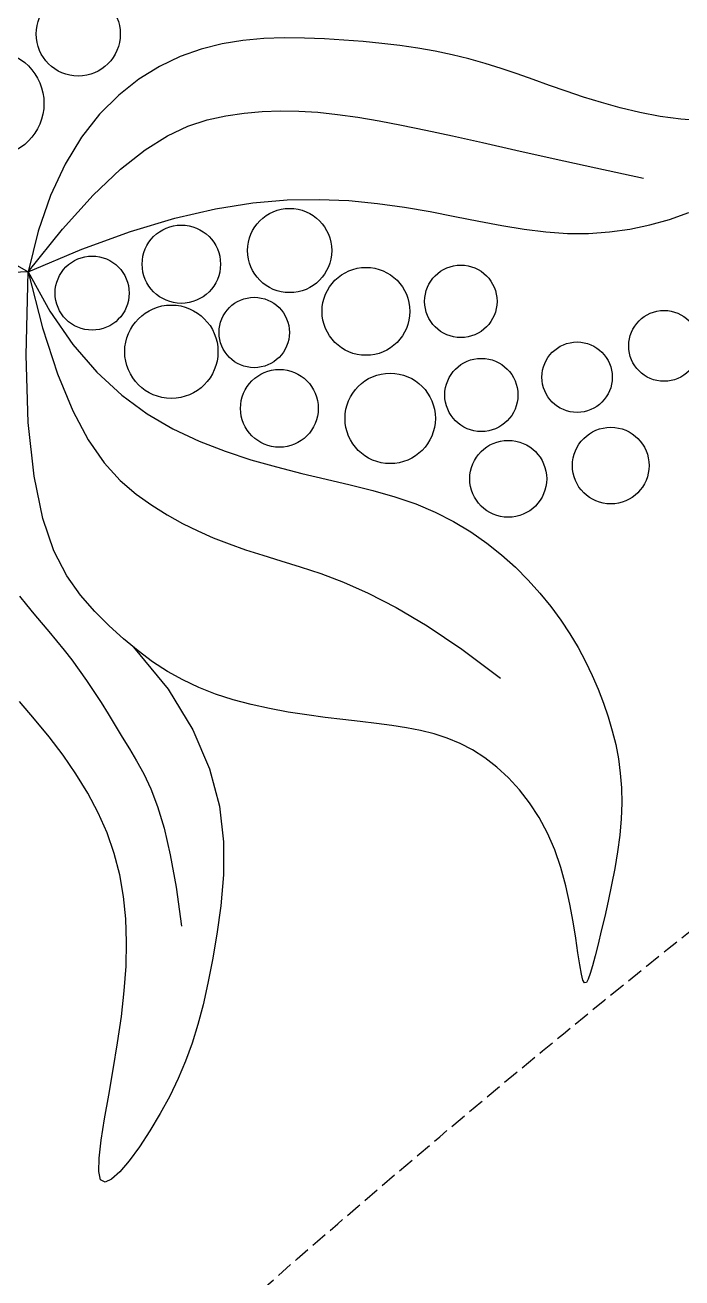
# Model space of a CAD drawing. Header units: millimetres. Extents: x -1030105 to 906887, y -616134 to 1220667.
# Drawn here: x -100990 to -100487, y 517518 to 518476 of the extents above; entities that cross this region are included whole.
import ezdxf

# ---------------------------------------------------------------- set-up
doc = ezdxf.new("R2010")
doc.units = ezdxf.units.MM
doc.header["$MEASUREMENT"] = 0
doc.linetypes.add('DASH', pattern=[0.35, 0.25, -0.1])
doc.linetypes.add('DASHED', pattern=[0.75, 0.5, -0.25])
doc.layers.add('A-Furniture', color=143, linetype='Continuous')
doc.layers.add('A-Tree', color=98, linetype='Continuous')

# ---------------------------------------------------------------- blocks, each defined once
blk = doc.blocks.new('FUR')
at = {"layer": 'A-Furniture', "color": 8, "linetype": 'DASH', "lineweight": 9, "ltscale": 1000, "const_width": 50}
blk.add_lwpolyline([(-33574.116996225, 38198.03701352875), (-3.274180926382542e-10, 38211.88251353393), (0, 0), (-7049.126603505938, -1.164153218269348e-10, -0.3011393681377011), (-23981.73349209089, -18888.11748647457), (-49064.43265007329, -18888.11748647457, -0.06124952190979967), (-52473.9447657284, -15923.13210822688), (-52473.9447657284, -15923.13210822688, -0.127607782766149), (-56769.0085550223, -7888.247632739716), (-57047.06649999994, -6235.426486474578, -0.1924218543560013), (-53256.03130311794, 9916.925028712954), (-55726.52506250713, 11649.12232822133, -0.09220963238652186), (-52805.8425345454, 17542.93784715806, -0.09579334497253111), (-54512.04080293298, 23938.01559452759, -0.1077169431674273), (-53957.97341630229, 28268.68321032356, -0.2285839789093287), (-47025.84992466056, 33492.16687116434, 0.2045490622853214), (-42688.61020563537, 36230.61212708103, 0.1311708844373413), (-42047.51066320275, 38025.4441493589, -0.3035398224954187), (-39524.66233420366, 41042.55836063065, -0.3273425619805889)], format="xyb", close=True, dxfattribs=at)
at = {"layer": 'A-Furniture', "color": 8, "linetype": 'DASH', "ltscale": 50}
blk.add_open_spline([(-56447.03599999993, -6097.049467972713), (-55194.80878073322, -4879.432741814177), (-50278.88373038909, -2284.573604768259), (-42421.47772418463, -5454.796933513135), (-32732.45049999998, -11254.02927138517), (-23301.95049999998, -9202.029271385167), (-18023.95049999998, -504.5292713851668), (-16595.45049999998, 8921.470728614833), (-19600.32320915881, 15918.27845925349), (-21321.18391267408, 18705.60147339047), (-21789.72381129679, 19344.96383619693)], degree=3, knots=[32574.7262056019, 32574.7262056019, 32574.7262056019, 32574.7262056019, 37697.74124470179, 48060.13185932349, 55585.25195803288, 69452.98974218499, 76151.42226405158, 84447.8370469563, 94470.7732435007, 98031.73488863441, 98031.73488863441, 98031.73488863441, 98031.73488863441], dxfattribs=at)
blk = doc.blocks.new('CAY8')
at = {"color": 0, "linetype": 'ByBlock'}
for p, q in [((267.4958905588592, 486.3038716249448), (267.8765028131766, 475.9351341406236)), ((316.9619936003601, 475.9684877633354), (312.5322866161023, 484.9470836177225)), ((580.7422597632412, 481.0038326065423), (587.594332094699, 482.7274387717353)), ((587.594332094699, 482.7274387717353), (594.6653872682818, 484.0883997266083)), ((594.6653872682818, 484.0883997266083), (601.9992217712806, 485.0742105147965)), ((601.9992217712806, 485.0742105147965), (609.6396320906588, 485.6723661802625)), ((609.6396320906588, 485.6723661802625), (617.6001742562166, 485.8828667590224)), ((617.6001742562166, 485.8828667590224), (625.7734424629471, 485.7557322617886)), ((625.7734424629471, 485.7557322617886), (634.0217904492038, 485.3534876913272)), ((634.0217904492038, 485.3534876913272), (642.2075719525546, 484.7386580511247)), ((642.2075719525546, 484.7386580511247), (650.193140710895, 483.9737683440781)), ((650.193140710895, 483.9737683440781), (657.8408504617928, 483.1213435736081)), ((657.8408504617928, 483.1213435736081), (665.0130549436017, 482.2439087430048)), ((665.0130549436017, 482.2439087430048), (671.5721078933657, 481.4039888552961)), ((267.8765028131766, 475.9351341406236), (267.6314504428101, 465.7164567224263)), ((320.7410091633665, 466.7397916012433), (316.9619936003601, 475.9684877633354)), ((561.0619749493653, 473.7821924145919), (567.5198776778652, 476.5187044715731)), ((567.5198776778652, 476.5187044715731), (574.0653737866178, 478.9300861875254)), ((574.0653737866178, 478.9300861875254), (580.7422597632412, 481.0038326065423)), ((671.5721078933657, 481.4039888552961), (677.3834913730698, 480.6474355832634)), ((677.3834913730698, 480.6474355832634), (682.3252007419742, 479.9534072779807)), ((682.3252007419742, 479.9534072779807), (686.2783596820536, 479.2843889587693)), ((686.2783596820536, 479.2843889587693), (689.1240918758067, 478.6028656467188)), ((689.8279648078915, 476.1081159517871), (687.0552268439442, 475.0014228683376)), ((689.1240918758067, 478.6028656467188), (690.7435210063868, 477.8713223612158)), ((691.0177707562925, 477.0522441228259), (689.8279648078915, 476.1081159517871)), ((690.7435210063868, 477.8713223612158), (691.0177707562925, 477.0522441228259)), ((548.2441914064348, 467.3785866987109), (554.6478691141547, 470.7330549730123)), ((554.6478691141547, 470.7330549730123), (561.0619749493653, 473.7821924145919)), ((669.8807273076109, 470.3026675283127), (662.0953712942155, 468.1320071383034)), ((676.8276924507754, 472.1419452095815), (669.8807273076109, 470.3026675283127)), ((682.6484609031413, 473.6936077879818), (676.8276924507754, 472.1419452095815)), ((687.0552268439442, 475.0014228683376), (682.6484609031413, 473.6936077879818)), ((267.6314504428101, 465.7164567224263), (266.8670964167122, 455.7103645220941)), ((323.8693333045321, 457.2609951314462), (320.7410091633665, 466.7397916012433)), ((541.8592839485373, 463.7052405252198), (548.2441914064348, 467.3785866987109)), ((653.7594302318776, 465.5861964342712), (645.1607099419507, 462.6214678108681)), ((662.0953712942155, 468.1320071383034), (653.7594302318776, 465.5861964342712)), ((296.0507108769834, 437.3696902261599), (298.3755771013984, 461.1292075637557)), ((529.2208591535764, 455.326884593569), (535.5119165829765, 459.6942589806658)), ((535.5119165829765, 459.6942589806658), (541.8592839485373, 463.7052405252198)), ((636.5870162451993, 459.1940536630736), (628.3261549623876, 455.2601863848849)), ((645.1607099419507, 462.6214678108681), (636.5870162451993, 459.1940536630736)), ((266.8670964167122, 455.7103645220941), (265.689803705538, 445.9793826892073)), ((326.3469660243809, 447.5320983542715), (323.8693333045321, 457.2609951314462)), ((523.0048815037026, 450.5843598923839), (529.2208591535764, 455.326884593569)), ((628.3261549623876, 455.2601863848849), (620.6200498271082, 450.7948559098168)), ((265.689803705538, 445.9793826892073), (264.205935279484, 436.5860363743941)), ((328.1739073233057, 437.5531012693918), (326.3469660243809, 447.5320983542715)), ((510.8732449151448, 439.8988296624175), (516.8827534762622, 445.4479274056957)), ((516.8827534762622, 445.4479274056957), (523.0048815037026, 450.5843598923839)), ((613.5270962238737, 445.8480823284062), (607.0598074487807, 440.4886432690055)), ((620.6200498271082, 450.7948559098168), (613.5270962238737, 445.8480823284062)), ((504.9951256633231, 433.9183091902178), (510.8732449151448, 439.8988296624175)), ((607.0598074487807, 440.4886432690055), (601.2306967988425, 434.7853163603595)), ((264.205935279484, 436.5860363743941), (262.5145546937292, 427.5709669323205)), ((293.8916458321346, 416.3112546407738), (296.0507108769834, 437.3696902261599)), ((329.3501572005207, 427.3240038772656), (328.1739073233057, 437.5531012693918)), ((499.2744650129043, 427.4886505917038), (504.9951256633231, 433.9183091902178)), ((601.2306967988425, 434.7853163603595), (596.0522775698282, 428.8068792310823)), ((262.5145546937292, 427.5709669323205), (260.6855278454768, 418.8872805300725)), ((329.8757156559604, 416.8448061773688), (329.3501572005207, 427.3240038772656)), ((493.766530048737, 420.5963067634748), (499.2744650129043, 427.4886505917038)), ((596.0522775698282, 428.8068792310823), (591.5370630591442, 422.6221095103774)), ((591.5370630591442, 422.6221095103774), (587.6975665629525, 416.2997848269242)), ((260.6855278454768, 418.8872805300725), (258.7814212181565, 410.466199539298)), ((291.9140235874966, 397.6537806378929), (293.8916458321346, 416.3112546407738)), ((329.7797803823069, 406.1071715018279), (329.8757156559604, 416.8448061773688)), ((488.5338873046076, 413.2287726747109), (493.766530048737, 420.5963067634748)), ((536.3946233822953, 399.137192581702), (548.2410569418153, 419.5125427911207)), ((587.6975665629525, 416.2997848269242), (584.5463013778735, 409.9086828090094)), ((258.7814212181565, 410.466199539298), (256.8648012942158, 402.2389463308591)), ((483.6391033137788, 405.37354329564), (488.5338873046076, 413.2287726747109)), ((584.5463013778735, 409.9086828090094), (582.0790964049247, 403.4967393815768)), ((329.2083398390405, 395.0694165086552), (329.7797803823069, 406.1071715018279)), ((479.1447446104303, 397.0181135962284), (483.6391033137788, 405.37354329564)), ((582.0790964049247, 403.4967393815768), (580.2250429638898, 397.0285236498476)), ((256.8648012942158, 402.2389463308591), (254.9982345566259, 394.1367432765346)), ((290.1334857633865, 381.0971480466342), (291.9140235874966, 397.6537806378929)), ((475.1133777272353, 388.1499785463766), (479.1447446104303, 397.0181135962284)), ((527.0477186799562, 381.0596376957128), (536.3946233822953, 399.137192581702)), ((580.2250429638898, 397.0285236498476), (578.8965479783601, 390.4477630155689)), ((254.9982345566259, 394.1367432765346), (253.2442874878998, 386.0908127467283)), ((328.3365801785858, 383.6815211880548), (329.2083398390405, 395.0694165086552)), ((253.2442874878998, 386.0908127467283), (251.6655265710087, 378.0323771135463)), ((471.6075691988972, 378.7566331159851), (475.1133777272353, 388.1499785463766)), ((578.8965479783601, 390.4477630155689), (578.0060183729747, 383.6981848801606)), ((288.5656739813003, 366.3412366972934), (290.1334857633865, 381.0971480466342)), ((327.3396875521885, 371.893465529969), (328.3365801785858, 383.6815211880548)), ((468.6898855581549, 368.8255722744962), (471.6075691988972, 378.7566331159851)), ((519.846842511799, 365.026651733433), (527.0477186799562, 381.0596376957128)), ((578.0060183729747, 383.6981848801606), (577.465861071194, 376.7235166445189)), ((251.6655265710087, 378.0323771135463), (250.324518289317, 369.8926587475235)), ((577.465861071194, 376.7235166445189), (577.1884829970022, 369.467485710129)), ((250.324518289317, 369.8926587475235), (249.2702730536275, 361.6133008852066)), ((287.2262298613587, 353.0859264199044), (288.5656739813003, 366.3412366972934)), ((326.392848112142, 359.655229524602), (327.3396875521885, 371.893465529969)), ((466.3832678910931, 358.3541907893468), (468.6898855581549, 368.8255722744962)), ((577.1884829970022, 369.467485710129), (577.0862910754313, 361.8738194786729)), ((249.2702730536275, 361.6133008852066), (248.4975769907196, 353.1776302195303)), ((514.4384945542351, 350.7850082956011), (519.846842511799, 365.026651733433)), ((577.0862910754313, 361.8738194786729), (577.0716922290903, 353.8862453512429)), ((325.6712480098886, 346.9167931620923), (326.392848112142, 359.655229524602)), ((464.5521554935785, 347.3794826158282), (466.3832678910931, 358.3541907893468)), ((248.4975769907196, 353.1776302195303), (247.9876601554006, 344.5793943103581)), ((286.1307950244682, 341.0310970442388), (287.2262298613587, 353.0859264199044)), ((510.4691744838074, 338.0814809828244), (514.4384945542351, 350.7850082956011)), ((577.0716922290903, 353.8862453512429), (577.0612644822559, 345.4745428444894)), ((247.9876601554006, 344.5793943103581), (247.7217526035256, 335.8123407153926)), ((325.3500733980491, 333.6281364324477), (325.6712480098886, 346.9167931620923)), ((463.0213622137107, 335.9483415063096), (464.5521554935785, 347.3794826158282)), ((577.0612644822559, 345.4745428444894), (576.9882702519917, 336.7126999365737)), ((247.7217526035256, 335.8123407153926), (247.6810843898365, 326.8702169932531)), ((285.2950110915353, 329.8766283996101), (286.1307950244682, 341.0310970442388)), ((461.6157018993927, 324.1076612130946), (463.0213622137107, 335.9483415063096)), ((507.5853819769927, 326.6628433964306), (510.4691744838074, 338.0814809828244)), ((576.9882702519917, 336.7126999365737), (576.7901430567017, 327.700756720953)), ((284.737648007098, 319.3583522138233), (285.2950110915353, 329.8766283996101)), ((325.6045104283276, 319.739239325414), (325.3500733980491, 333.6281364324477)), ((247.6810843898365, 326.8702169932531), (247.8468855694027, 317.7467707034757)), ((460.1599883990511, 311.904335488618), (461.6157018993927, 324.1076612130946)), ((505.4336167103993, 316.2758691365034), (507.5853819769927, 326.6628433964306)), ((576.7901430567017, 327.700756720953), (576.4043164121704, 318.5387532918703)), ((247.8468855694027, 317.7467707034757), (248.2003861974245, 308.4357494038286)), ((284.4899890125762, 309.3559078017734), (284.737648007098, 319.3583522138233)), ((326.6261512537258, 305.1753045594978), (325.6045104283276, 319.739239325414)), ((576.4043164121704, 318.5387532918703), (575.7682238371945, 309.326729741997)), ((458.4790355601963, 299.3852580856419), (460.1599883990511, 311.904335488618)), ((503.6603783600458, 306.6673318035846), (505.4336167103993, 316.2758691365034)), ((248.2003861974245, 308.4357494038286), (248.7228163289055, 298.9309006529311)), ((284.5864456734143, 299.7848863756026), (284.4899890125762, 309.3559078017734)), ((328.6722120328941, 289.7624257638618), (326.6261512537258, 305.1753045594978)), ((501.9575272526945, 297.6105781420429), (503.6603783600458, 306.6673318035846)), ((575.7682238371945, 309.326729741997), (574.8192988474275, 300.1647261651178)), ((285.0614295553842, 290.560879148763), (284.5864456734143, 299.7848863756026)), ((456.3976572317133, 286.5973227561426), (458.4790355601963, 299.3852580856419)), ((574.8192988474275, 300.1647261651178), (573.4949749608804, 291.1527826548208)), ((248.7228163289055, 298.9309006529311), (249.4235609365733, 289.2363928313443)), ((500.1983663103547, 288.9852474664458), (501.9575272526945, 297.6105781420429)), ((625.8166894076512, 290.4285731269574), (642.7161815662275, 294.4207004401924)), ((642.7161815662275, 294.4207004401924), (658.8035235170482, 296.2841502324536)), ((658.8035235170482, 296.2841502324536), (673.9072955171887, 296.67846155794)), ((673.9072955171887, 296.67846155794), (687.8560778239207, 296.2631734687548)), ((687.8560778239207, 296.2631734687548), (700.539868047048, 295.5795651804237)), ((700.539868047048, 295.5795651804237), (712.0943332042098, 294.6958765577747)), ((712.0943332042098, 294.6958765577747), (722.7165576653806, 293.562087627879)), ((722.7165576653806, 293.562087627879), (732.6036258015174, 292.1281784167604)), ((249.4235609365733, 289.2363928313443), (250.4246246620187, 279.3980776051703)), ((285.9493522243883, 281.599477333004), (285.0614295553842, 290.560879148763)), ((332.016314926108, 273.3019192963638), (328.6722120328941, 289.7624257638618)), ((498.3015591059102, 280.6975522355806), (500.1983663103547, 288.9852474664458)), ((573.4949749608804, 291.1527826548208), (571.732685694582, 282.3909393048907)), ((608.2764667831962, 283.6482292404489), (625.8166894076512, 290.4285731269574)), ((732.6036258015174, 292.1281784167604), (741.9526219822674, 290.3441289522107)), ((741.9526219822674, 290.3441289522107), (750.960630577867, 288.1599192607118)), ((750.960630577867, 288.1599192607118), (759.8247359581601, 285.5255293693353)), ((287.2846252453473, 272.8162721409262), (285.9493522243883, 281.599477333004)), ((453.7406672610468, 273.5874232524238), (456.3976572317133, 286.5973227561426)), ((496.1857692116555, 272.653704907907), (498.3015591059102, 280.6975522355806)), ((571.732685694582, 282.3909393048907), (569.4776853887179, 273.9521420292895)), ((590.2669334361799, 273.4201297277777), (608.2764667831962, 283.6482292404489)), ((759.8247359581601, 285.5255293693353), (768.7420224939724, 282.3909393048907)), ((768.7420224939724, 282.3909393048907), (777.8068612795269, 278.7457282765408)), ((250.4246246620187, 279.3980776051703), (251.8761670633121, 269.472227463435)), ((667.3650333104542, 273.9266104072613), (685.9874255370687, 278.6561099316841)), ((777.8068612795269, 278.7457282765408), (786.7027703078074, 274.737872222142)), ((786.7027703078074, 274.737872222142), (795.0105542958499, 270.5549462615763)), ((251.8761670633121, 269.472227463435), (253.9283477000299, 259.5151148933965)), ((289.1016601840984, 264.1268547854579), (287.2846252453473, 272.8162721409262)), ((336.9320820922676, 255.5951015136834), (332.016314926108, 273.3019192963638)), ((450.3075745089463, 260.4047702748594), (453.7406672610468, 273.5874232524238)), ((493.7696601996886, 264.759917941361), (496.1857692116555, 272.653704907907)), ((569.4776853887179, 273.9521420292895), (566.706511675382, 265.8009600220339)), ((571.9595091088722, 259.0847355350725), (590.2669334361799, 273.4201297277777)), ((639.5177345782595, 264.8552672918249), (652.0305097563269, 269.3315399567673)), ((652.0305097563269, 269.3315399567673), (667.3650333104542, 273.9266104072613)), ((795.0105542958499, 270.5549462615763), (802.3110179612795, 266.3845255157084)), ((291.4348686064786, 255.4468164788723), (289.1016601840984, 264.1268547854579)), ((490.9718956425659, 256.9224037945332), (493.7696601996886, 264.759917941361)), ((566.706511675382, 265.8009600220339), (563.403523010611, 257.8748682994792)), ((629.3605874785153, 260.4821611256284), (639.5177345782595, 264.8552672918249)), ((802.3110179612795, 266.3845255157084), (808.1849660212629, 262.4141851040931)), ((808.1849660212629, 262.4141851040931), (812.2132031925739, 258.8315001471365)), ((253.9283477000299, 259.5151148933965), (256.7313261307008, 249.5830123839496)), ((445.7966678876128, 247.1078423134841), (450.3075745089463, 260.4047702748594)), ((487.7111391125818, 249.0473749256871), (490.9718956425659, 256.9224037945332)), ((553.5256135442633, 239.9825076100988), (571.9595091088722, 259.0847355350725)), ((563.403523010611, 257.8748682994792), (559.5530778494594, 250.111341876147)), ((621.0929481598159, 256.1965901705207), (629.3605874785153, 260.4821611256284)), ((812.2132031925739, 258.8315001471365), (813.9765341935581, 255.8240457647862)), ((294.4064981465654, 246.6763498846503), (291.4348686064786, 255.4468164788723)), ((343.6931356924342, 236.4432887743988), (336.9320820922676, 255.5951015136834)), ((608.3617116789919, 247.8255287414377), (614.2486963257343, 251.982923138059)), ((614.2486963257343, 251.982923138059), (621.0929481598159, 256.1965901705207)), ((685.5202619236097, 251.3118273207965), (674.768212162775, 248.9775588086068)), ((696.6977635651001, 252.9958352978738), (685.5202619236097, 251.3118273207965)), ((708.3194869808376, 254.0796027510751), (696.6977635651001, 252.9958352978738)), ((720.4042020650031, 254.6131496894759), (708.3194869808376, 254.0796027510751)), ((732.970678711712, 254.646496123265), (720.4042020650031, 254.6131496894759)), ((745.9594787452534, 254.2505037547762), (732.970678711712, 254.646496123265)), ((758.998331711331, 253.5794010555783), (745.9594787452534, 254.2505037547762)), ((771.6367590859536, 252.8082581888611), (758.998331711331, 253.5794010555783)), ((783.4242823446057, 252.1121453185351), (771.6367590859536, 252.8082581888611)), ((793.9104229639506, 251.6661326085759), (783.4242823446057, 252.1121453185351)), ((802.6447024187528, 251.645290222632), (793.9104229639506, 251.6661326085759)), ((809.176642185741, 252.2246883244825), (802.6447024187528, 251.645290222632)), ((813.0557637403344, 253.5793970774484), (809.176642185741, 252.2246883244825)), ((813.9765341935581, 255.8240457647862), (813.0557637403344, 253.5793970774484)), ((256.7313261307008, 249.5830123839496), (260.4352619141155, 239.7321924224179)), ((298.4901407165689, 237.6540534728065), (294.4064981465654, 246.6763498846503)), ((439.8809313218972, 233.7574348058133), (445.7966678876128, 247.1078423134841)), ((483.9060541818344, 241.0410437933479), (487.7111391125818, 249.0473749256871)), ((559.5530778494594, 250.111341876147), (555.1395346471127, 242.4478557672792)), ((602.9658739227034, 243.7087756922792), (608.3617116789919, 247.8255287414377)), ((664.4228443875636, 245.94300975236), (654.4653887045806, 242.1581601421294)), ((674.768212162775, 248.9775588086068), (664.4228443875636, 245.94300975236)), ((260.4352619141155, 239.7321924224179), (265.1903146093264, 230.0189274976965)), ((479.3848260161776, 232.8239237075195), (483.9060541818344, 241.0410437933479)), ((555.1395346471127, 242.4478557672792), (550.1472518593455, 234.8218849881177)), ((592.4338493132327, 235.5430052235988), (597.6763991865755, 239.6180747956769)), ((597.6763991865755, 239.6180747956769), (602.9658739227034, 243.7087756922792)), ((654.4653887045806, 242.1581601421294), (644.8770752198416, 237.5729899672024)), ((304.2472242973981, 228.2031271637115), (298.4901407165689, 237.6540534728065)), ((352.5730978855736, 215.6477974348618), (343.6931356924342, 236.4432887743988)), ((432.2333487365195, 220.4143431889697), (439.8809313218972, 233.7574348058133)), ((473.6137261534113, 224.3737313855618), (479.3848260161776, 232.8239237075195)), ((550.1472518593455, 234.8218849881177), (544.5605879411469, 227.1709045539701)), ((587.2601225703202, 231.4741882397811), (592.4338493132327, 235.5430052235988)), ((635.6380912640761, 232.1635313153329), (626.7244530694898, 226.0100246610036)), ((644.8770752198416, 237.5729899672024), (635.6380912640761, 232.1635313153329)), ((265.1903146093264, 230.0189274976965), (271.1466437744039, 220.4994900975016)), ((312.2391768695034, 218.1467708784567), (304.2472242973981, 228.2031271637115)), ((544.5605879411469, 227.1709045539701), (538.3639013486845, 219.4323894800127)), ((577.2067315547483, 223.3177970961278), (582.1771172279059, 227.4022451093351)), ((582.1771172279059, 227.4022451093351), (587.2601225703202, 231.4741882397811)), ((626.7244530694898, 226.0100246610036), (618.1111340941807, 219.2187625757888)), ((271.1466437744039, 220.4994900975016), (278.4499594757672, 211.2501850619537)), ((422.5269040558724, 207.1393629013201), (432.2333487365195, 220.4143431889697)), ((465.9685477245675, 215.6824843973609), (473.6137261534113, 224.3737313855618)), ((572.3708638193439, 219.2114654640263), (577.2067315547483, 223.3177970961278)), ((323.0274264142517, 207.3081845373472), (312.2391768695034, 218.1467708784567)), ((363.8455908318301, 193.0099438536508), (352.5730978855736, 215.6477974348618)), ((455.825083861595, 206.7422003118863), (465.9685477245675, 215.6824843973609)), ((538.3639013486845, 219.4323894800127), (531.3712998134743, 211.5857308376526)), ((563.1902752389233, 210.8956364022106), (567.6914122912367, 215.0738714780764)), ((567.6914122912367, 215.0738714780764), (572.3708638193439, 219.2114654640263)), ((618.1111340941807, 219.2187625757888), (609.7731077955923, 211.8960376322448)), ((278.4499594757672, 211.2501850619537), (287.2281738076654, 202.4274466370571)), ((531.3712998134743, 211.5857308376526), (522.7158881751693, 203.7779839217783)), ((558.8794445808107, 206.67415503353), (563.1902752389233, 210.8956364022106)), ((609.7731077955923, 211.8960376322448), (601.685347631299, 204.1481424011599)), ((287.2281738076654, 202.4274466370571), (297.60474937047, 194.207741420827)), ((337.1734009120937, 195.5105680614743), (323.0274264142517, 207.3081845373472)), ((410.4345812052652, 193.9932893800524), (422.5269040558724, 207.1393629013201)), ((442.5591276954601, 197.5448966989588), (455.825083861595, 206.7422003118863)), ((522.7158881751693, 203.7779839217783), (511.3605205499498, 196.1981200852115)), ((550.7082621431055, 198.2061826785084), (554.7312868282697, 202.4339163039713)), ((554.7312868282697, 202.4339163039713), (558.8794445808107, 206.67415503353)), ((601.685347631299, 204.1481424011599), (593.8228270586133, 196.0813694550907)), ((355.238528343938, 182.5771213712087), (337.1734009120937, 195.5105680614743)), ((425.5464723575878, 188.0825911276133), (442.5591276954601, 197.5448966989588)), ((511.3605205499498, 196.1981200852115), (496.2680510543232, 189.0351106784819)), ((546.7728306863373, 194.0222166211988), (550.7082621431055, 198.2061826785084)), ((593.8228270586133, 196.0813694550907), (586.1605195357643, 187.8020113652838)), ((297.60474937047, 194.207741420827), (309.7031487657314, 186.7675360105586)), ((377.7842366910209, 168.3310443875107), (363.8455908318301, 193.0099438536508)), ((395.6293641085667, 181.0369180630751), (410.4345812052652, 193.9932893800524)), ((539.0145881010194, 185.9106370718528), (542.8874526185264, 189.9132805975405)), ((542.8874526185264, 189.9132805975405), (546.7728306863373, 194.0222166211988)), ((309.7031487657314, 186.7675360105586), (323.6468345941485, 180.2832970042018)), ((404.1629109791411, 178.3473011671467), (425.5464723575878, 188.0825911276133)), ((496.2680510543232, 189.0351106784819), (476.4013338042732, 182.4779270535601)), ((535.1166972952287, 182.0455485089788), (539.0145881010194, 185.9106370718528)), ((323.6468345941485, 180.2832970042018), (339.5592694572715, 174.9314909998375)), ((377.7842366910209, 168.3310443875107), (355.238528343938, 182.5771213712087)), ((377.7842366910209, 168.3310443875107), (395.6293641085667, 181.0369180630751)), ((377.7842366910209, 168.3310443875107), (404.1629109791411, 178.3473011671467)), ((476.4013338042732, 182.4779270535601), (450.7232229163728, 176.7155405626127)), ((339.5592694572715, 174.9314909998375), (357.563915955865, 170.8885845950881)), ((357.563915955865, 170.8885845950881), (377.7842366910209, 168.3310443875107)), ((418.1965725063437, 171.936922556366), (377.7842366910209, 168.3310443875107)), ((450.7232229163728, 176.7155405626127), (418.1965725063437, 171.936922556366)), ((371.6778717071593, 154.1521932087071), (377.7842366910209, 168.3310443875107)), ((377.7842366910209, 168.3310443875107), (380.4283157178888, 151.2098696183621))]:
    blk.add_line(p, q, dxfattribs=at)
for centre, radius in [((378.4606751219708, 480.3368960959069), 17.24927962176853), ((439.3253496173438, 461.1292075637557), 18.66978943225168), ((398.4200259157897, 439.945839492686), 17.14734747035369), ((451.3922691483695, 412.2168672088392), 18.73870680104093), ((412.2937173283954, 394.5711421433898), 17.82511153813365), ((368.1501726403385, 379.446243026674), 17.64572506551252), ((428.6898791916992, 351.7172707428927), 22.01284316869965), ((378.2401323929316, 334.0715456774433), 21.3969291632495), ((353.0152719851048, 293.7384813667904), 20.51842207483037), ((429.9511144170483, 297.5197108608718), 18.94815065717508), ((394.6362942566284, 281.1344081992011), 17.14438200037023), ((408.5099856687757, 242.0617474335031), 22.72236951363427), ((365.6277021891819, 242.0617474335031), 19.07366132155314), ((384.546360486298, 200.4682607190716), 18.04683458001724), ((259.9347300518511, 179.4163607037717), 20.50649462682387), ((298.3755771013984, 141.0009836398622), 25.82640334534917)]:
    blk.add_circle(centre, radius, dxfattribs=at)
blk = doc.blocks.new('CÂY')
at = {"layer": 'A-Tree', "color": 8, "ltscale": 10, "xscale": 1.569782766103746, "yscale": 1.569782766103746, "zscale": 1.569782766103746, "rotation": 263.4853596317483}
blk.add_blockref('CAY8', (-11989.33999173625, 9795.025505653233), dxfattribs=at)
blk = doc.blocks.new('BỐ TRÍ LAY OUT')
at = {"layer": 'A-Furniture', "color": 3}
for name, p in [('CÂY', (4286.75486311756, 4469.288343299762)), ('FUR', (48783.7433631176, 18654.71482977469))]:
    blk.add_blockref(name, p, dxfattribs=at)
blk = doc.blocks.new('KIẾN TRÚC')
h = blk.add_hatch(color=9)
h.dxf.hatch_style = 1
edge = h.paths.add_edge_path(flags=16)
edge.add_line((62281.95049999998, 27412.02927138517), (55232.82389649404, 27412.02927138505))
edge.add_arc((32545.50878812408, 30716.66293956665), 22926.72829924391, 284.53695158247865, 351.7125813344091, ccw=False)
edge.add_line((38300.21700792988, 8523.911784915952), (13217.51784992669, 8523.911784910597))
edge.add_arc((23753.10182550838, 24110.84943410289), 18813.58963585476, 227.7677182561868, 235.9442986410003, ccw=False)
edge.add_arc((7788.819823088517, 12733.3910908635), 4187.039666959467, 236.0590124962323, 322.4360737019827, ccw=False)
edge.add_arc((13873.5970987339, 18503.25729619298), 12505.26566685072, 190.8327360748526, 227.6605687844487, ccw=False)
edge.add_arc((25477.52443721271, 20792.18331255531), 24332.69085544715, 180.6832153365221, 190.991126688788, ccw=False)
edge.add_arc((3282.93561756362, 20557.21277457592), 2137.084471138149, 101.08076224722828, 181.479400931386, ccw=False)
edge.add_line((2872.204064266523, 22654.45611475036), (4986.06665855035, 23013.11448664329))
edge.add_arc((28039.69241930227, 24288.4119512235), 23088.87273861522, 153.2014320220877, 183.1663029992741, ccw=False)
edge.add_arc((10232.26976538847, 40544.64471371844), 6483.106001901682, 182.8401094538115, 244.3962742115525, ccw=False)
edge.add_arc((-6425.00274742386, 39970.86676714511), 10185.26120742048, 1.420812516492314, 26.70695635716553)
edge.add_arc((10590.58143904217, 49414.25633883046), 9292.69259551461, 144.7133172211654, 211.5754885360199, ccw=False)
edge.add_arc((-12326.15115191392, 64090.21360378864), 17935.64217367859, 328.7375359512051, 356.1899532233969)
edge.add_arc((16735.32676788772, 62308.59922571364), 11181.04393981935, 84.1243873636841, 176.9761863570094, ccw=False)
edge.add_arc((20708.98128665387, 99752.52490135818), 26473.21942281876, 263.8653720447036, 288.4869561324928)
edge.add_arc((35667.35201082098, 54479.70646712999), 21207.13938727637, 73.35106851793267, 108.03023985438841, ccw=False)
edge.add_arc((44765.46109434243, 84516.17499720305), 10177.42256554817, 252.7258710955127, 285.7130125077479)
edge.add_arc((49658.99676799333, 68415.98596348311), 6655.601145545619, 49.49953772748103, 108.7311152981473, ccw=False)
edge.add_arc((48035.04809900769, 66009.84854850778), 9545.540963997893, -2.328829575281418, 51.46764420018991, ccw=False)
edge.add_line((57572.70516659174, 65621.96975748474), (49483.50000000001, 65623.9117849106))
edge.add_line((49483.50000000001, 65623.9117849106), (62281.95049999965, 65623.9117849191))
edge.add_line((62281.95049999965, 65623.9117849191), (62281.95049999998, 27412.02927138517))
h.paths.add_polyline_path([(0, 77895.5), (64428.50000000001, 77895.5), (64428.50000000001, -0.577250000089407), (-1.792749999687658, 0.577250000089407)])

msp = doc.modelspace()

# ---------------------------------------------------------------- linework, layer by layer
at = {"color": 1, "linetype": 'DASHED', "ltscale": 1000, "const_width": 50}
msp.add_lwpolyline([(-78070.66649622499, 561486.5662849139), (-44496.54950000049, 561500.4117849191), (-44496.54950000002, 523288.5292713852), (-51545.67610350606, 523288.5292713851, -0.3011393681377011), (-68478.28299209109, 504400.4117849106), (-93560.98215007345, 504400.4117849106, -0.06124952190979967), (-96970.49426572846, 507365.3971631583), (-95985.65071073879, 508253.6354169543, -0.1789094553322439), (-99393.28219433251, 517053.1027849106), (-101543.616, 517053.1027849106, -0.1924218543560013), (-97752.580803118, 533205.4543000981), (-100223.0745625073, 534937.6515996065, -0.09220963238652186), (-97302.3920345456, 540831.4671185432, -0.09579334497253111), (-99008.59030293307, 547226.5448659128, -0.1077169431674273), (-98454.52291630238, 551557.2124817087, -0.2285839789093287), (-91522.39942466054, 556780.6961425495, 0.2045490622853214), (-87185.15970563545, 559519.1413984662, 0.1311708844373413), (-86544.06016320275, 561313.9734207441, -0.3035398224954187), (-84021.21183420374, 564331.0876320158, -0.3273425619805889)], format="xyb", close=True, dxfattribs=at)

# ---------------------------------------------------------------- block references
at = {"color": 3}
for name, p in [('KIẾN TRÚC', (-106778.5, 495876.5)), ('BỐ TRÍ LAY OUT', (-93480.29286311776, 504642.1131132607))]:
    msp.add_blockref(name, p, dxfattribs=at)

doc.saveas('drawing.dxf')
